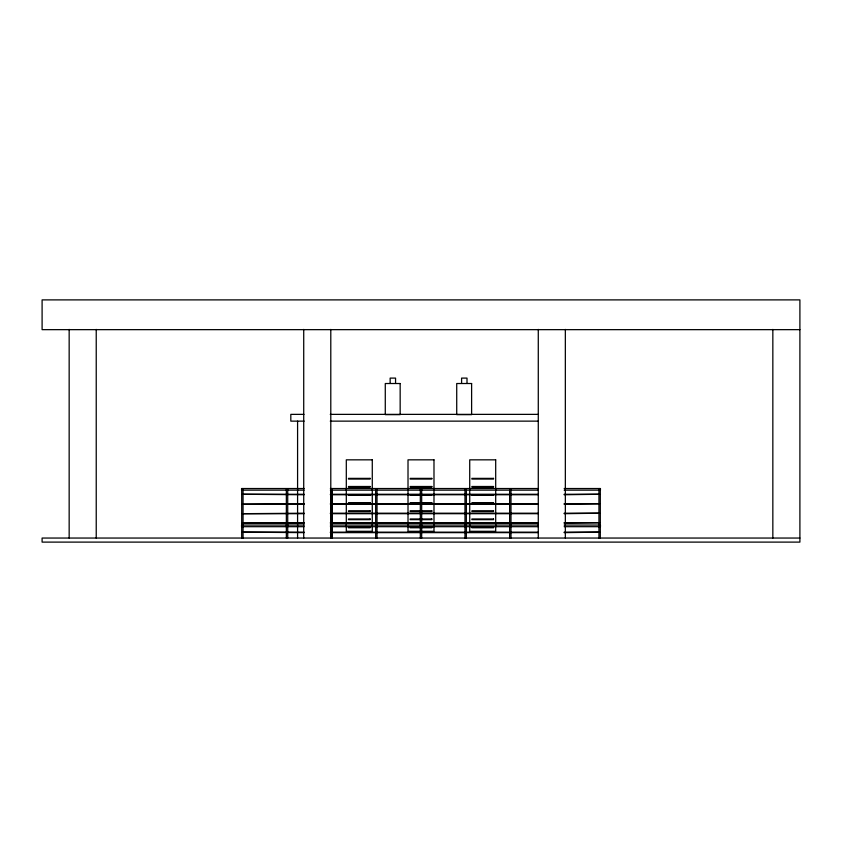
<?xml version="1.0" encoding="UTF-8"?>
<svg xmlns="http://www.w3.org/2000/svg" width="842" height="842" viewBox="0 0 842 842"><rect width="100%" height="100%" fill="white"/><g stroke="black" fill="none" stroke-linecap="round" stroke-linejoin="round"><path stroke-width="1.26" d="M799.9 329.654L42.1 329.654L42.1 299.889L799.9 299.889L799.9 542.111L42.1 542.111L42.1 538.049L799.9 538.049M303.973 414.369L290.816 414.369L290.816 421.137L304.151 421.137M330.264 414.369L538.027 414.369M330.264 421.137L538.027 421.137M304.109 488.528L241.559 488.528L241.559 490.149M330.369 488.528L537.891 488.528M564.161 488.528L600.441 488.528L600.441 490.149M304.109 490.149L242.38 490.149L242.38 488.528M330.369 490.149L537.891 490.149M564.161 490.149L599.62 490.149L599.62 488.528M304.109 494.265L242.38 494.265L304.109 494.749M330.369 494.265L537.891 494.265M564.161 494.265L599.62 494.265L564.161 494.749M330.369 494.749L537.891 494.749M304.109 503.737L242.38 504.221L304.109 504.221M330.369 503.737L537.891 503.737M564.161 503.737L599.62 503.737L564.161 504.221M330.369 504.221L537.891 504.221M304.109 513.21L242.38 513.694L304.109 513.694M330.369 513.21L537.891 513.21M564.161 513.21L599.62 513.21L564.161 513.694M330.369 513.694L537.891 513.694M304.109 522.682L242.38 523.166L304.109 523.166M330.369 522.682L537.891 522.682M564.161 522.682L599.62 522.682L564.161 523.166M330.369 523.166L537.891 523.166M304.109 525.061L242.38 525.061L242.38 526.682L304.109 526.682M330.369 525.061L537.891 525.061M564.161 525.061L599.62 525.061L599.62 526.682L564.161 526.682M330.369 526.682L537.891 526.682M304.109 532.155L242.38 532.155L304.109 532.639M330.369 532.155L537.891 532.155M564.161 532.155L599.62 532.155L564.161 532.639M330.369 532.639L537.891 532.639M772.84 329.411L772.84 538.049M600.441 525.061L600.441 526.682M600.304 538.049L600.304 489.339L598.946 489.339L598.946 538.049M565.34 329.411L565.34 538.049M538.28 329.411L538.28 538.049M510.989 538.049L510.989 489.339L509.631 489.339L509.631 538.049M467.005 383.32L467.005 378.1L461.595 378.1L461.595 383.32M466.331 538.049L466.331 489.339L464.984 489.339L464.984 538.049M421.674 538.049L421.674 489.339L420.326 489.339L420.326 538.049M395.561 383.32L395.561 378.1L390.151 378.1L390.151 383.32M377.016 538.049L377.016 489.339L375.669 489.339L375.669 538.049M332.369 538.049L332.369 489.339L331.011 489.339L331.011 538.049M330.79 329.411L330.79 538.049M303.72 329.411L303.72 538.049M297.584 421.137L297.584 538.049M287.711 538.049L287.711 489.339L286.354 489.339L286.354 538.049M243.054 538.049L243.054 489.339L241.696 489.339L241.696 538.049M241.559 525.061L241.559 526.682M96.23 329.411L96.23 538.049M69.16 329.411L69.16 538.049M400.16 383.52L385.278 383.52L385.278 414.643L400.16 414.643L400.16 383.52M471.615 383.52L456.722 383.52L456.722 414.643L471.615 414.643L471.615 383.52M372.28 459.837L346.304 459.837L346.304 531.291L372.28 531.291L372.28 459.837M433.988 459.837L408.012 459.837L408.012 531.291L433.988 531.291L433.988 459.837M495.696 459.837L469.72 459.837L469.72 531.291L495.696 531.291L495.696 459.837M370.122 478.372L348.472 478.372L348.472 479.056L370.122 479.056L370.122 478.372M431.83 478.372L410.17 478.372L410.17 479.056L431.83 479.056L431.83 478.372M493.528 478.372L471.878 478.372L471.878 479.056L493.528 479.056L493.528 478.372M370.122 486.497L348.472 486.497L348.472 487.171L370.122 487.171L370.122 486.497M431.83 486.497L410.17 486.497L410.17 487.171L431.83 487.171L431.83 486.497M493.528 486.497L471.878 486.497L471.878 487.171L493.528 487.171L493.528 486.497M370.122 494.612L348.472 494.612L348.472 495.296L370.122 495.296L370.122 494.612M431.83 494.612L410.17 494.612L410.17 495.296L431.83 495.296L431.83 494.612M493.528 494.612L471.878 494.612L471.878 495.296L493.528 495.296L493.528 494.612M370.122 502.737L348.472 502.737L348.472 503.411L370.122 503.411L370.122 502.737M431.83 502.737L410.17 502.737L410.17 503.411L431.83 503.411L431.83 502.737M493.528 502.737L471.878 502.737L471.878 503.411L493.528 503.411L493.528 502.737M370.122 510.852L348.472 510.852L348.472 511.526L370.122 511.526L370.122 510.852M431.83 510.852L410.17 510.852L410.17 511.526L431.83 511.526L431.83 510.852M493.528 510.852L471.878 510.852L471.878 511.526L493.528 511.526L493.528 510.852M370.122 518.977L348.472 518.977L348.472 519.651L370.122 519.651L370.122 518.977M431.83 518.977L410.17 518.977L410.17 519.651L431.83 519.651L431.83 518.977M493.528 518.977L471.878 518.977L471.878 519.651L493.528 519.651L493.528 518.977M370.122 527.092L348.472 527.092L348.472 527.766L370.122 527.766L370.122 527.092M431.83 527.092L410.17 527.092L410.17 527.766L431.83 527.766L431.83 527.092M493.528 527.092L471.878 527.092L471.878 527.766L493.528 527.766L493.528 527.092"/></g></svg>
